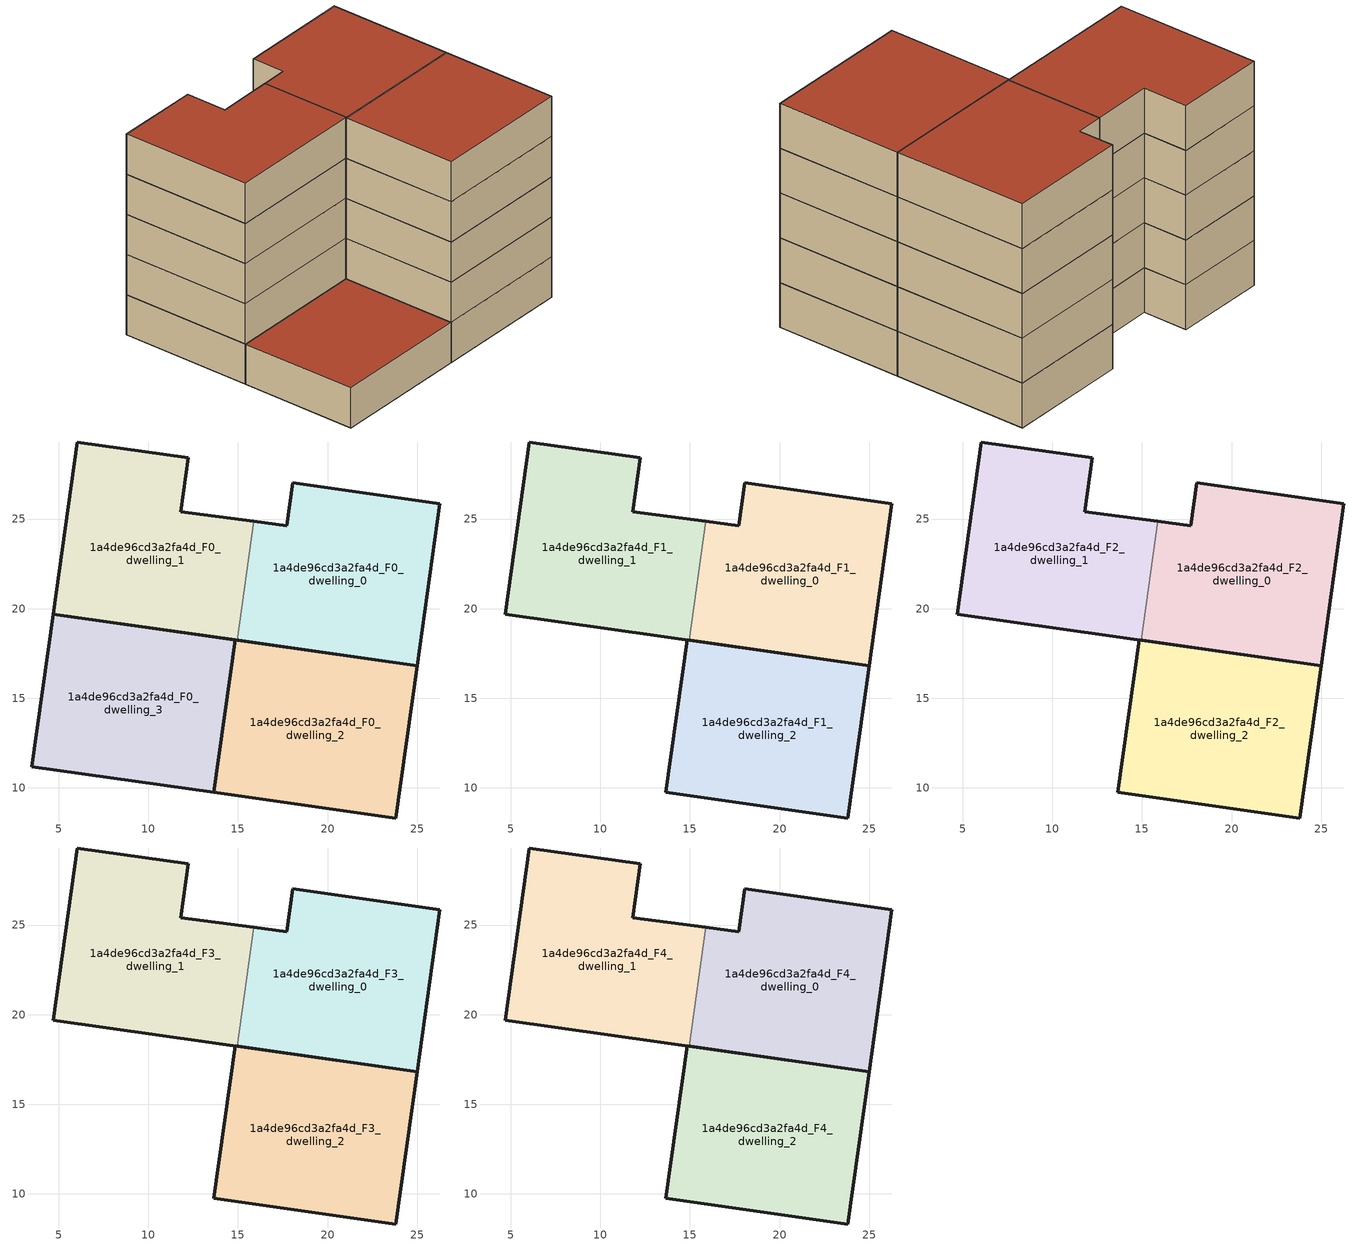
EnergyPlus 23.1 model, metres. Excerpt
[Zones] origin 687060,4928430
1a4de96cd3a2fa4d_F0_dwelling_0
 floor ground (EU_floor_Construction): 25,16.82 26.27,25.86 18.06,27.02 17.72,24.62 15.88,24.87 14.95,18.24 z0
 wall outside (EU_wall_Construction): 15.88,24.87 17.72,24.62 18.06,27.02 26.27,25.86 25,16.82 z0:3
 wall to 1a4de96cd3a2fa4d_F0_dwelling_1 (EU_wall_Construction): 25,16.82 14.95,18.24 15.88,24.87 z0:3
1a4de96cd3a2fa4d_F0_dwelling_1
 floor ground (EU_floor_Construction): 25,16.82 14.95,18.24 15.88,24.87 11.8,25.41 12.23,28.43 6.04,29.3 4.68,19.69 z0
 wall outside (EU_wall_Construction): 25,16.82 4.68,19.69 6.04,29.3 12.23,28.43 11.8,25.41 15.88,24.87 z0:3
1a4de96cd3a2fa4d_F0_dwelling_2
 floor ground (EU_floor_Construction): 23.8,8.31 25,16.82 14.84,18.25 13.64,9.75 z0
 wall outside (EU_wall_Construction): 23.8,8.31 13.64,9.75 14.84,18.25 25,16.82 23.8,8.31 z0:3
1a4de96cd3a2fa4d_F0_dwelling_3
 floor ground (EU_floor_Construction): 13.64,9.75 14.84,18.25 4.68,19.69 3.48,11.18 z0
 wall outside (EU_wall_Construction): 13.64,9.75 3.48,11.18 4.68,19.69 14.84,18.25 13.64,9.75 z0:3
 roof outside (EU_roof_Construction): 14.84,18.25 13.64,9.75 3.48,11.18 4.68,19.69 z3
1a4de96cd3a2fa4d_F1_dwelling_0
 floor to 1a4de96cd3a2fa4d_F0_dwelling_0 (EU_floor_Construction): 25,16.82 26.27,25.86 18.06,27.02 17.72,24.62 15.88,24.87 14.95,18.24 z3
 wall outside (EU_wall_Construction): 15.88,24.87 17.72,24.62 18.06,27.02 26.27,25.86 25,16.82 z3:6
 wall to 1a4de96cd3a2fa4d_F1_dwelling_1 (EU_wall_Construction): 25,16.82 14.95,18.24 15.88,24.87 z3:6
1a4de96cd3a2fa4d_F1_dwelling_1
 floor to 1a4de96cd3a2fa4d_F0_dwelling_1 (EU_floor_Construction): 25,16.82 14.95,18.24 15.88,24.87 11.8,25.41 12.23,28.43 6.04,29.3 4.68,19.69 z3
 wall outside (EU_wall_Construction): 25,16.82 4.68,19.69 6.04,29.3 12.23,28.43 11.8,25.41 15.88,24.87 z3:6
1a4de96cd3a2fa4d_F1_dwelling_2
 floor to 1a4de96cd3a2fa4d_F0_dwelling_2 (EU_floor_Construction): 23.8,8.31 25,16.82 14.84,18.25 13.64,9.75 z3
 wall outside (EU_wall_Construction): 23.8,8.31 13.64,9.75 14.84,18.25 25,16.82 23.8,8.31 z3:6
1a4de96cd3a2fa4d_F2_dwelling_0
 floor to 1a4de96cd3a2fa4d_F1_dwelling_0 (EU_floor_Construction): 25,16.82 26.27,25.86 18.06,27.02 17.72,24.62 15.88,24.87 14.95,18.24 z6
 wall outside (EU_wall_Construction): 15.88,24.87 17.72,24.62 18.06,27.02 26.27,25.86 25,16.82 z6:9
 wall to 1a4de96cd3a2fa4d_F2_dwelling_1 (EU_wall_Construction): 25,16.82 14.95,18.24 15.88,24.87 z6:9
1a4de96cd3a2fa4d_F2_dwelling_1
 floor to 1a4de96cd3a2fa4d_F1_dwelling_1 (EU_floor_Construction): 25,16.82 14.95,18.24 15.88,24.87 11.8,25.41 12.23,28.43 6.04,29.3 4.68,19.69 z6
 wall outside (EU_wall_Construction): 25,16.82 4.68,19.69 6.04,29.3 12.23,28.43 11.8,25.41 15.88,24.87 z6:9
1a4de96cd3a2fa4d_F2_dwelling_2
 floor to 1a4de96cd3a2fa4d_F1_dwelling_2 (EU_floor_Construction): 23.8,8.31 25,16.82 14.84,18.25 13.64,9.75 z6
 wall outside (EU_wall_Construction): 23.8,8.31 13.64,9.75 14.84,18.25 25,16.82 23.8,8.31 z6:9
1a4de96cd3a2fa4d_F3_dwelling_0
 floor to 1a4de96cd3a2fa4d_F2_dwelling_0 (EU_floor_Construction): 25,16.82 26.27,25.86 18.06,27.02 17.72,24.62 15.88,24.87 14.95,18.24 z9
 wall outside (EU_wall_Construction): 15.88,24.87 17.72,24.62 18.06,27.02 26.27,25.86 25,16.82 z9:12
 wall to 1a4de96cd3a2fa4d_F3_dwelling_1 (EU_wall_Construction): 25,16.82 14.95,18.24 15.88,24.87 z9:12
1a4de96cd3a2fa4d_F3_dwelling_1
 floor to 1a4de96cd3a2fa4d_F2_dwelling_1 (EU_floor_Construction): 25,16.82 14.95,18.24 15.88,24.87 11.8,25.41 12.23,28.43 6.04,29.3 4.68,19.69 z9
 wall outside (EU_wall_Construction): 25,16.82 4.68,19.69 6.04,29.3 12.23,28.43 11.8,25.41 15.88,24.87 z9:12
1a4de96cd3a2fa4d_F3_dwelling_2
 floor to 1a4de96cd3a2fa4d_F2_dwelling_2 (EU_floor_Construction): 23.8,8.31 25,16.82 14.84,18.25 13.64,9.75 z9
 wall outside (EU_wall_Construction): 23.8,8.31 13.64,9.75 14.84,18.25 25,16.82 23.8,8.31 z9:12
1a4de96cd3a2fa4d_F4_dwelling_0
 floor to 1a4de96cd3a2fa4d_F3_dwelling_0 (EU_floor_Construction): 25,16.82 26.27,25.86 18.06,27.02 17.72,24.62 15.88,24.87 14.95,18.24 z12
 wall outside (EU_wall_Construction): 15.88,24.87 17.72,24.62 18.06,27.02 26.27,25.86 25,16.82 z12:15
 wall to 1a4de96cd3a2fa4d_F4_dwelling_1 (EU_wall_Construction): 25,16.82 14.95,18.24 15.88,24.87 z12:15
 roof outside (EU_roof_Construction): 26.27,25.86 25,16.82 14.95,18.24 15.88,24.87 17.72,24.62 18.06,27.02 z15
1a4de96cd3a2fa4d_F4_dwelling_1
 floor to 1a4de96cd3a2fa4d_F3_dwelling_1 (EU_floor_Construction): 25,16.82 14.95,18.24 15.88,24.87 11.8,25.41 12.23,28.43 6.04,29.3 4.68,19.69 z12
 wall outside (EU_wall_Construction): 25,16.82 4.68,19.69 6.04,29.3 12.23,28.43 11.8,25.41 15.88,24.87 z12:15
 roof outside (EU_roof_Construction): 15.88,24.87 14.95,18.24 25,16.82 4.68,19.69 6.04,29.3 12.23,28.43 11.8,25.41 z15
1a4de96cd3a2fa4d_F4_dwelling_2
 floor to 1a4de96cd3a2fa4d_F3_dwelling_2 (EU_floor_Construction): 23.8,8.31 25,16.82 14.84,18.25 13.64,9.75 z12
 wall outside (EU_wall_Construction): 23.8,8.31 13.64,9.75 14.84,18.25 25,16.82 23.8,8.31 z12:15
 roof outside (EU_roof_Construction): 25,16.82 23.8,8.31 13.64,9.75 14.84,18.25 z15
[Building]
EU S2 Campaign: North Axis=0; Terrain=City; Solar Distribution=FullExterior
[Site:Location]
Bologna: Latitude=44.5; Longitude=11.25; Time Zone=1; Elevation=37
[SizingPeriod:WeatherFileDays]
AnnualSizingPeriod: Begin Month=1; Begin Day of Month=1; End Month=12; End Day of Month=31; Day of Week for Start Day=Monday; Use Weather File Daylight Saving Period=No; Use Weather File Rain and Snow Indicators=No
[MATERIAL]
EU_InternalMass_Material: Roughness=MediumRough; Thickness=0.1; Conductivity=1; Density=1800; Specific Heat=900; Thermal Absorptance=0.9; Solar Absorptance=0.7; Visible Absorptance=0.7
[MATERIAL:NOMASS] Roughness=MediumRough; Thermal Absorptance=0.9; Solar Absorptance=0.7; Visible Absorptance=0.7
Name | Thermal Resistance
EU_wall_NoMass | 0.905828
EU_roof_NoMass | 0.37593
EU_floor_NoMass | 0.67114
[CONSTRUCTION]
EU_wall_Construction: EU_wall_NoMass
EU_roof_Construction: EU_roof_NoMass
EU_floor_Construction: EU_floor_NoMass
EU_InternalMass_Construction: EU_InternalMass_Material
[ZONE] Type=1; Multiplier=1; Ceiling Height=autocalculate; Floor Area=autocalculate; Part of Total Floor Area=Yes
Name | Volume
1a4de96cd3a2fa4d_F0_dwelling_0 | 264.486
1a4de96cd3a2fa4d_F1_dwelling_0; 1a4de96cd3a2fa4d_F2_dwelling_0; 1a4de96cd3a2fa4d_F3_dwelling_0; 1a4de96cd3a2fa4d_F4_dwelling_0 | 264.487
1a4de96cd3a2fa4d_F0_dwelling_1 | 264.468
1a4de96cd3a2fa4d_F1_dwelling_1; 1a4de96cd3a2fa4d_F2_dwelling_1; 1a4de96cd3a2fa4d_F3_dwelling_1; 1a4de96cd3a2fa4d_F4_dwelling_1 | 264.469
1a4de96cd3a2fa4d_F0_dwelling_2 | 264.477
1a4de96cd3a2fa4d_F1_dwelling_2; 1a4de96cd3a2fa4d_F2_dwelling_2; 1a4de96cd3a2fa4d_F3_dwelling_2; 1a4de96cd3a2fa4d_F4_dwelling_2 | 264.478
1a4de96cd3a2fa4d_F0_dwelling_3 | 264.472
[INTERNALMASS] Construction=EU_InternalMass_Construction
Name | Zone or ZoneList | Surface Area
1a4de96cd3a2fa4d_F0_dwelling_0_EU_InternalMass | 1a4de96cd3a2fa4d_F0_dwelling_0 | 88.1595
1a4de96cd3a2fa4d_F0_dwelling_1_EU_InternalMass | 1a4de96cd3a2fa4d_F0_dwelling_1 | 88.1604
1a4de96cd3a2fa4d_F0_dwelling_2_EU_InternalMass | 1a4de96cd3a2fa4d_F0_dwelling_2 | 88.1596
1a4de96cd3a2fa4d_F0_dwelling_3_EU_InternalMass | 1a4de96cd3a2fa4d_F0_dwelling_3 | 88.1576
1a4de96cd3a2fa4d_F1_dwelling_0_EU_InternalMass | 1a4de96cd3a2fa4d_F1_dwelling_0 | 117.548
1a4de96cd3a2fa4d_F1_dwelling_1_EU_InternalMass | 1a4de96cd3a2fa4d_F1_dwelling_1 | 117.549
1a4de96cd3a2fa4d_F1_dwelling_2_EU_InternalMass | 1a4de96cd3a2fa4d_F1_dwelling_2 | 117.545
1a4de96cd3a2fa4d_F2_dwelling_0_EU_InternalMass | 1a4de96cd3a2fa4d_F2_dwelling_0 | 117.548
1a4de96cd3a2fa4d_F2_dwelling_1_EU_InternalMass | 1a4de96cd3a2fa4d_F2_dwelling_1 | 117.549
1a4de96cd3a2fa4d_F2_dwelling_2_EU_InternalMass | 1a4de96cd3a2fa4d_F2_dwelling_2 | 117.545
1a4de96cd3a2fa4d_F3_dwelling_0_EU_InternalMass | 1a4de96cd3a2fa4d_F3_dwelling_0 | 117.548
1a4de96cd3a2fa4d_F3_dwelling_1_EU_InternalMass | 1a4de96cd3a2fa4d_F3_dwelling_1 | 117.549
1a4de96cd3a2fa4d_F3_dwelling_2_EU_InternalMass | 1a4de96cd3a2fa4d_F3_dwelling_2 | 117.545
1a4de96cd3a2fa4d_F4_dwelling_0_EU_InternalMass | 1a4de96cd3a2fa4d_F4_dwelling_0 | 117.548
1a4de96cd3a2fa4d_F4_dwelling_1_EU_InternalMass | 1a4de96cd3a2fa4d_F4_dwelling_1 | 117.549
1a4de96cd3a2fa4d_F4_dwelling_2_EU_InternalMass | 1a4de96cd3a2fa4d_F4_dwelling_2 | 117.545
[OTHEREQUIPMENT] Fuel Type=Electricity; Design Level Calculation Method=Watts/Area; Power per Zone Floor Area=1; Fraction Latent=0; Fraction Radiant=0; Fraction Lost=0; Carbon Dioxide Generation Rate=0; EndUse Subcategory=EU_Step8_InternalGains
Name | Zone or ZoneList or Space or SpaceList | Schedule
EU_Step8_InternalGain_1a4de96cd3a2fa4d_F0_dwelling_0_f000 | 1a4de96cd3a2fa4d_F0_dwelling_0 | EU_Step8_GainSchedule_1a4de96cd3a2fa4d_F0_dwelling_0_f000
EU_Step8_InternalGain_1a4de96cd3a2fa4d_F0_dwelling_1_f000 | 1a4de96cd3a2fa4d_F0_dwelling_1 | EU_Step8_GainSchedule_1a4de96cd3a2fa4d_F0_dwelling_1_f000
EU_Step8_InternalGain_1a4de96cd3a2fa4d_F0_dwelling_2_f000 | 1a4de96cd3a2fa4d_F0_dwelling_2 | EU_Step8_GainSchedule_1a4de96cd3a2fa4d_F0_dwelling_2_f000
EU_Step8_InternalGain_1a4de96cd3a2fa4d_F0_dwelling_3_f000 | 1a4de96cd3a2fa4d_F0_dwelling_3 | EU_Step8_GainSchedule_1a4de96cd3a2fa4d_F0_dwelling_3_f000
EU_Step8_InternalGain_1a4de96cd3a2fa4d_F1_dwelling_0_f000 | 1a4de96cd3a2fa4d_F1_dwelling_0 | EU_Step8_GainSchedule_1a4de96cd3a2fa4d_F1_dwelling_0_f000
EU_Step8_InternalGain_1a4de96cd3a2fa4d_F1_dwelling_1_f000 | 1a4de96cd3a2fa4d_F1_dwelling_1 | EU_Step8_GainSchedule_1a4de96cd3a2fa4d_F1_dwelling_1_f000
EU_Step8_InternalGain_1a4de96cd3a2fa4d_F1_dwelling_2_f000 | 1a4de96cd3a2fa4d_F1_dwelling_2 | EU_Step8_GainSchedule_1a4de96cd3a2fa4d_F1_dwelling_2_f000
EU_Step8_InternalGain_1a4de96cd3a2fa4d_F2_dwelling_0_f000 | 1a4de96cd3a2fa4d_F2_dwelling_0 | EU_Step8_GainSchedule_1a4de96cd3a2fa4d_F2_dwelling_0_f000
EU_Step8_InternalGain_1a4de96cd3a2fa4d_F2_dwelling_1_f000 | 1a4de96cd3a2fa4d_F2_dwelling_1 | EU_Step8_GainSchedule_1a4de96cd3a2fa4d_F2_dwelling_1_f000
EU_Step8_InternalGain_1a4de96cd3a2fa4d_F2_dwelling_2_f000 | 1a4de96cd3a2fa4d_F2_dwelling_2 | EU_Step8_GainSchedule_1a4de96cd3a2fa4d_F2_dwelling_2_f000
EU_Step8_InternalGain_1a4de96cd3a2fa4d_F3_dwelling_0_f000 | 1a4de96cd3a2fa4d_F3_dwelling_0 | EU_Step8_GainSchedule_1a4de96cd3a2fa4d_F3_dwelling_0_f000
EU_Step8_InternalGain_1a4de96cd3a2fa4d_F3_dwelling_1_f000 | 1a4de96cd3a2fa4d_F3_dwelling_1 | EU_Step8_GainSchedule_1a4de96cd3a2fa4d_F3_dwelling_1_f000
EU_Step8_InternalGain_1a4de96cd3a2fa4d_F3_dwelling_2_f000 | 1a4de96cd3a2fa4d_F3_dwelling_2 | EU_Step8_GainSchedule_1a4de96cd3a2fa4d_F3_dwelling_2_f000
EU_Step8_InternalGain_1a4de96cd3a2fa4d_F4_dwelling_0_f000 | 1a4de96cd3a2fa4d_F4_dwelling_0 | EU_Step8_GainSchedule_1a4de96cd3a2fa4d_F4_dwelling_0_f000
EU_Step8_InternalGain_1a4de96cd3a2fa4d_F4_dwelling_1_f000 | 1a4de96cd3a2fa4d_F4_dwelling_1 | EU_Step8_GainSchedule_1a4de96cd3a2fa4d_F4_dwelling_1_f000
EU_Step8_InternalGain_1a4de96cd3a2fa4d_F4_dwelling_2_f000 | 1a4de96cd3a2fa4d_F4_dwelling_2 | EU_Step8_GainSchedule_1a4de96cd3a2fa4d_F4_dwelling_2_f000
[ZONEVENTILATION:DESIGNFLOWRATE] Schedule=EU_AlwaysOn; Design Flow Rate Calculation Method=AirChanges/Hour; Air Changes per Hour=0.73129; Ventilation Type=Natural; Fan Pressure Rise=0; Fan Total Efficiency=1; Constant Term Coefficient=1; Temperature Term Coefficient=0; Velocity Term Coefficient=0; Velocity Squared Term Coefficient=0; Minimum Indoor Temperature=-100; Maximum Indoor Temperature=100; Delta Temperature=-100; Minimum Outdoor Temperature=-100; Maximum Outdoor Temperature=100; Maximum Wind Speed=40
Name | Zone or ZoneList or Space or SpaceList
EU_ConstantAir_1a4de96cd3a2fa4d_F0_dwelling_0 | 1a4de96cd3a2fa4d_F0_dwelling_0
EU_ConstantAir_1a4de96cd3a2fa4d_F0_dwelling_1 | 1a4de96cd3a2fa4d_F0_dwelling_1
EU_ConstantAir_1a4de96cd3a2fa4d_F0_dwelling_2 | 1a4de96cd3a2fa4d_F0_dwelling_2
EU_ConstantAir_1a4de96cd3a2fa4d_F0_dwelling_3 | 1a4de96cd3a2fa4d_F0_dwelling_3
EU_ConstantAir_1a4de96cd3a2fa4d_F1_dwelling_0 | 1a4de96cd3a2fa4d_F1_dwelling_0
EU_ConstantAir_1a4de96cd3a2fa4d_F1_dwelling_1 | 1a4de96cd3a2fa4d_F1_dwelling_1
EU_ConstantAir_1a4de96cd3a2fa4d_F1_dwelling_2 | 1a4de96cd3a2fa4d_F1_dwelling_2
EU_ConstantAir_1a4de96cd3a2fa4d_F2_dwelling_0 | 1a4de96cd3a2fa4d_F2_dwelling_0
EU_ConstantAir_1a4de96cd3a2fa4d_F2_dwelling_1 | 1a4de96cd3a2fa4d_F2_dwelling_1
EU_ConstantAir_1a4de96cd3a2fa4d_F2_dwelling_2 | 1a4de96cd3a2fa4d_F2_dwelling_2
EU_ConstantAir_1a4de96cd3a2fa4d_F3_dwelling_0 | 1a4de96cd3a2fa4d_F3_dwelling_0
EU_ConstantAir_1a4de96cd3a2fa4d_F3_dwelling_1 | 1a4de96cd3a2fa4d_F3_dwelling_1
EU_ConstantAir_1a4de96cd3a2fa4d_F3_dwelling_2 | 1a4de96cd3a2fa4d_F3_dwelling_2
EU_ConstantAir_1a4de96cd3a2fa4d_F4_dwelling_0 | 1a4de96cd3a2fa4d_F4_dwelling_0
EU_ConstantAir_1a4de96cd3a2fa4d_F4_dwelling_1 | 1a4de96cd3a2fa4d_F4_dwelling_1
EU_ConstantAir_1a4de96cd3a2fa4d_F4_dwelling_2 | 1a4de96cd3a2fa4d_F4_dwelling_2
[HVACTEMPLATE:THERMOSTAT] Constant Heating Setpoint=20; Constant Cooling Setpoint=50
EU_HeatOnly_1a4de96cd3a2fa4d_F0_dwelling_0; EU_HeatOnly_1a4de96cd3a2fa4d_F0_dwelling_1; EU_HeatOnly_1a4de96cd3a2fa4d_F0_dwelling_2; EU_HeatOnly_1a4de96cd3a2fa4d_F0_dwelling_3; EU_HeatOnly_1a4de96cd3a2fa4d_F1_dwelling_0; EU_HeatOnly_1a4de96cd3a2fa4d_F1_dwelling_1; EU_HeatOnly_1a4de96cd3a2fa4d_F1_dwelling_2; EU_HeatOnly_1a4de96cd3a2fa4d_F2_dwelling_0; EU_HeatOnly_1a4de96cd3a2fa4d_F2_dwelling_1; EU_HeatOnly_1a4de96cd3a2fa4d_F2_dwelling_2; EU_HeatOnly_1a4de96cd3a2fa4d_F3_dwelling_0; EU_HeatOnly_1a4de96cd3a2fa4d_F3_dwelling_1; EU_HeatOnly_1a4de96cd3a2fa4d_F3_dwelling_2; EU_HeatOnly_1a4de96cd3a2fa4d_F4_dwelling_0; EU_HeatOnly_1a4de96cd3a2fa4d_F4_dwelling_1; EU_HeatOnly_1a4de96cd3a2fa4d_F4_dwelling_2
[HVACTEMPLATE:ZONE:IDEALLOADSAIRSYSTEM] System Availability Schedule=EU_AlwaysOn; Maximum Heating Supply Air Temperature=50; Minimum Cooling Supply Air Temperature=13; Maximum Heating Supply Air Humidity Ratio=0.0156; Minimum Cooling Supply Air Humidity Ratio=0.0077; Heating Limit=NoLimit; Cooling Limit=NoLimit; Heating Availability Schedule=EU_AlwaysOn; Cooling Availability Schedule=EU_CoolingOff; Dehumidification Control Type=ConstantSensibleHeatRatio; Cooling Sensible Heat Ratio=0.7; Dehumidification Setpoint=60; Humidification Control Type=None; Humidification Setpoint=30; Outdoor Air Method=None; Outdoor Air Flow Rate per Person=0.00944; Outdoor Air Flow Rate per Zone Floor Area=0; Outdoor Air Flow Rate per Zone=0; Demand Controlled Ventilation Type=None; Outdoor Air Economizer Type=NoEconomizer; Heat Recovery Type=None; Sensible Heat Recovery Effectiveness=0.7; Latent Heat Recovery Effectiveness=0.65
Name | Template Thermostat
1a4de96cd3a2fa4d_F0_dwelling_0 | EU_HeatOnly_1a4de96cd3a2fa4d_F0_dwelling_0
1a4de96cd3a2fa4d_F0_dwelling_1 | EU_HeatOnly_1a4de96cd3a2fa4d_F0_dwelling_1
1a4de96cd3a2fa4d_F0_dwelling_2 | EU_HeatOnly_1a4de96cd3a2fa4d_F0_dwelling_2
1a4de96cd3a2fa4d_F0_dwelling_3 | EU_HeatOnly_1a4de96cd3a2fa4d_F0_dwelling_3
1a4de96cd3a2fa4d_F1_dwelling_0 | EU_HeatOnly_1a4de96cd3a2fa4d_F1_dwelling_0
1a4de96cd3a2fa4d_F1_dwelling_1 | EU_HeatOnly_1a4de96cd3a2fa4d_F1_dwelling_1
1a4de96cd3a2fa4d_F1_dwelling_2 | EU_HeatOnly_1a4de96cd3a2fa4d_F1_dwelling_2
1a4de96cd3a2fa4d_F2_dwelling_0 | EU_HeatOnly_1a4de96cd3a2fa4d_F2_dwelling_0
1a4de96cd3a2fa4d_F2_dwelling_1 | EU_HeatOnly_1a4de96cd3a2fa4d_F2_dwelling_1
1a4de96cd3a2fa4d_F2_dwelling_2 | EU_HeatOnly_1a4de96cd3a2fa4d_F2_dwelling_2
1a4de96cd3a2fa4d_F3_dwelling_0 | EU_HeatOnly_1a4de96cd3a2fa4d_F3_dwelling_0
1a4de96cd3a2fa4d_F3_dwelling_1 | EU_HeatOnly_1a4de96cd3a2fa4d_F3_dwelling_1
1a4de96cd3a2fa4d_F3_dwelling_2 | EU_HeatOnly_1a4de96cd3a2fa4d_F3_dwelling_2
1a4de96cd3a2fa4d_F4_dwelling_0 | EU_HeatOnly_1a4de96cd3a2fa4d_F4_dwelling_0
1a4de96cd3a2fa4d_F4_dwelling_1 | EU_HeatOnly_1a4de96cd3a2fa4d_F4_dwelling_1
1a4de96cd3a2fa4d_F4_dwelling_2 | EU_HeatOnly_1a4de96cd3a2fa4d_F4_dwelling_2
[SIZING:ZONE] Zone Cooling Design Supply Air Temperature Input Method=SupplyAirTemperature; Zone Cooling Design Supply Air Temperature=13; Zone Heating Design Supply Air Temperature Input Method=SupplyAirTemperature; Zone Heating Design Supply Air Temperature=50; Zone Cooling Design Supply Air Humidity Ratio=0.008; Zone Heating Design Supply Air Humidity Ratio=0.008; Cooling Design Air Flow Method=DesignDay; Cooling Design Air Flow Rate=0; Cooling Minimum Air Flow per Zone Floor Area=0.000762; Cooling Minimum Air Flow=0; Cooling Minimum Air Flow Fraction=0.2; Heating Design Air Flow Method=DesignDay; Heating Design Air Flow Rate=0; Heating Maximum Air Flow per Zone Floor Area=0.002032; Heating Maximum Air Flow=0.141576; Heating Maximum Air Flow Fraction=0.3; Account for Dedicated Outdoor Air System=No; Dedicated Outdoor Air System Control Strategy=NeutralSupplyAir; Dedicated Outdoor Air Low Setpoint Temperature for Design=autosize; Dedicated Outdoor Air High Setpoint Temperature for Design=autosize; Zone Load Sizing Method=Sensible Load Only No Latent Load; Zone Latent Cooling Design Supply Air Humidity Ratio Input Method=HumidityRatioDifference; Zone Cooling Design Supply Air Humidity Ratio Difference=0.005; Zone Latent Heating Design Supply Air Humidity Ratio Input Method=HumidityRatioDifference; Zone Humidification Design Supply Air Humidity Ratio Difference=0.005
1a4de96cd3a2fa4d_F0_dwelling_0; 1a4de96cd3a2fa4d_F0_dwelling_1; 1a4de96cd3a2fa4d_F0_dwelling_2; 1a4de96cd3a2fa4d_F0_dwelling_3; 1a4de96cd3a2fa4d_F1_dwelling_0; 1a4de96cd3a2fa4d_F1_dwelling_1; 1a4de96cd3a2fa4d_F1_dwelling_2; 1a4de96cd3a2fa4d_F2_dwelling_0; 1a4de96cd3a2fa4d_F2_dwelling_1; 1a4de96cd3a2fa4d_F2_dwelling_2; 1a4de96cd3a2fa4d_F3_dwelling_0; 1a4de96cd3a2fa4d_F3_dwelling_1; 1a4de96cd3a2fa4d_F3_dwelling_2; 1a4de96cd3a2fa4d_F4_dwelling_0; 1a4de96cd3a2fa4d_F4_dwelling_1; 1a4de96cd3a2fa4d_F4_dwelling_2
[SCHEDULE:CONSTANT]
Name | Hourly Value
EU_AlwaysOn | 1
EU_CoolingOff | 0
[SCHEDULE:FILE] Column Number=1; Rows to Skip at Top=0; Number of Hours of Data=8760; Column Separator=Comma; Interpolate to Timestep=No; Minutes per Item=60; Adjust Schedule for Daylight Savings=Yes
Name | File
EU_Step8_GainSchedule_1a4de96cd3a2fa4d_F0_dwelling_0_f000 | ../../schedules/1a4de96cd3a2fa4d/1a4de96cd3a2fa4d_F0_dwelling_0_f000_gain.csv
EU_Step8_GainSchedule_1a4de96cd3a2fa4d_F0_dwelling_1_f000 | ../../schedules/1a4de96cd3a2fa4d/1a4de96cd3a2fa4d_F0_dwelling_1_f000_gain.csv
EU_Step8_GainSchedule_1a4de96cd3a2fa4d_F0_dwelling_2_f000 | ../../schedules/1a4de96cd3a2fa4d/1a4de96cd3a2fa4d_F0_dwelling_2_f000_gain.csv
EU_Step8_GainSchedule_1a4de96cd3a2fa4d_F0_dwelling_3_f000 | ../../schedules/1a4de96cd3a2fa4d/1a4de96cd3a2fa4d_F0_dwelling_3_f000_gain.csv
EU_Step8_GainSchedule_1a4de96cd3a2fa4d_F1_dwelling_0_f000 | ../../schedules/1a4de96cd3a2fa4d/1a4de96cd3a2fa4d_F1_dwelling_0_f000_gain.csv
EU_Step8_GainSchedule_1a4de96cd3a2fa4d_F1_dwelling_1_f000 | ../../schedules/1a4de96cd3a2fa4d/1a4de96cd3a2fa4d_F1_dwelling_1_f000_gain.csv
EU_Step8_GainSchedule_1a4de96cd3a2fa4d_F1_dwelling_2_f000 | ../../schedules/1a4de96cd3a2fa4d/1a4de96cd3a2fa4d_F1_dwelling_2_f000_gain.csv
EU_Step8_GainSchedule_1a4de96cd3a2fa4d_F2_dwelling_0_f000 | ../../schedules/1a4de96cd3a2fa4d/1a4de96cd3a2fa4d_F2_dwelling_0_f000_gain.csv
EU_Step8_GainSchedule_1a4de96cd3a2fa4d_F2_dwelling_1_f000 | ../../schedules/1a4de96cd3a2fa4d/1a4de96cd3a2fa4d_F2_dwelling_1_f000_gain.csv
EU_Step8_GainSchedule_1a4de96cd3a2fa4d_F2_dwelling_2_f000 | ../../schedules/1a4de96cd3a2fa4d/1a4de96cd3a2fa4d_F2_dwelling_2_f000_gain.csv
EU_Step8_GainSchedule_1a4de96cd3a2fa4d_F3_dwelling_0_f000 | ../../schedules/1a4de96cd3a2fa4d/1a4de96cd3a2fa4d_F3_dwelling_0_f000_gain.csv
EU_Step8_GainSchedule_1a4de96cd3a2fa4d_F3_dwelling_1_f000 | ../../schedules/1a4de96cd3a2fa4d/1a4de96cd3a2fa4d_F3_dwelling_1_f000_gain.csv
EU_Step8_GainSchedule_1a4de96cd3a2fa4d_F3_dwelling_2_f000 | ../../schedules/1a4de96cd3a2fa4d/1a4de96cd3a2fa4d_F3_dwelling_2_f000_gain.csv
EU_Step8_GainSchedule_1a4de96cd3a2fa4d_F4_dwelling_0_f000 | ../../schedules/1a4de96cd3a2fa4d/1a4de96cd3a2fa4d_F4_dwelling_0_f000_gain.csv
EU_Step8_GainSchedule_1a4de96cd3a2fa4d_F4_dwelling_1_f000 | ../../schedules/1a4de96cd3a2fa4d/1a4de96cd3a2fa4d_F4_dwelling_1_f000_gain.csv
EU_Step8_GainSchedule_1a4de96cd3a2fa4d_F4_dwelling_2_f000 | ../../schedules/1a4de96cd3a2fa4d/1a4de96cd3a2fa4d_F4_dwelling_2_f000_gain.csv
